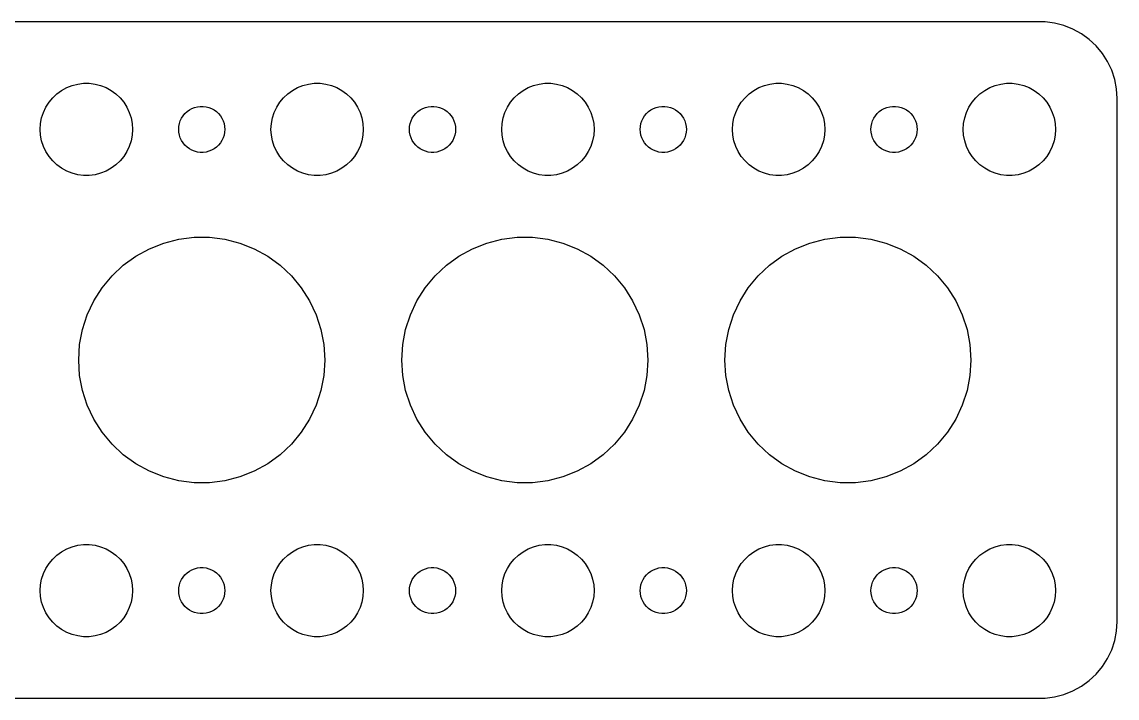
# Model space of a CAD drawing. Header units: metres. Extents: x -60 to 60, y 32 to 76.
# Drawn here: x -11.7 to 59.5, y 32 to 76 of the extents above; entities that cross this region are included whole.
import ezdxf

# ---------------------------------------------------------------- set-up
doc = ezdxf.new("R2010")
doc.units = ezdxf.units.M

msp = doc.modelspace()

# ---------------------------------------------------------------- linework, layer by layer
for p, q in [((54.8139, 75.9901), (-54.8139, 75.9901)), ((55.4369, 75.9114), (54.8139, 75.9901)), ((56.0451, 75.7553), (55.4369, 75.9114)), ((56.6289, 75.5241), (56.0451, 75.7553)), ((57.1791, 75.2216), (56.6289, 75.5241)), ((57.6871, 74.8526), (57.1791, 75.2216)), ((58.1448, 74.4227), (57.6871, 74.8526)), ((58.5451, 73.9389), (58.1448, 74.4227)), ((58.8815, 73.4088), (58.5451, 73.9389)), ((59.1489, 72.8406), (58.8815, 73.4088)), ((59.3429, 72.2434), (59.1489, 72.8406)), ((-8.42705, 71.8532), (-8.06213, 71.9469)), ((-8.06213, 71.9469), (-7.68837, 71.9941)), ((-7.68837, 71.9941), (-7.31161, 71.9941)), ((-7.31161, 71.9941), (-6.93785, 71.9469)), ((-6.93785, 71.9469), (-6.57294, 71.8532)), ((6.57294, 71.8532), (6.93785, 71.9469)), ((6.93785, 71.9469), (7.31161, 71.9941)), ((7.31161, 71.9941), (7.68837, 71.9941)), ((7.68837, 71.9941), (8.06213, 71.9469)), ((8.06213, 71.9469), (8.42705, 71.8532)), ((21.5729, 71.8532), (21.9379, 71.9469)), ((21.9379, 71.9469), (22.3116, 71.9941)), ((22.3116, 71.9941), (22.6884, 71.9941)), ((22.6884, 71.9941), (23.0621, 71.9469)), ((23.0621, 71.9469), (23.427, 71.8532)), ((36.5729, 71.8532), (36.9379, 71.9469)), ((36.9379, 71.9469), (37.3116, 71.9941)), ((37.3116, 71.9941), (37.6884, 71.9941)), ((37.6884, 71.9941), (38.0621, 71.9469)), ((38.0621, 71.9469), (38.427, 71.8532)), ((51.5729, 71.8532), (51.9379, 71.9469)), ((51.9379, 71.9469), (52.3116, 71.9941)), ((52.3116, 71.9941), (52.6884, 71.9941)), ((52.6884, 71.9941), (53.0621, 71.9469)), ((53.0621, 71.9469), (53.427, 71.8532)), ((59.4606, 71.6267), (59.3429, 72.2434)), ((-9.6869, 71.0536), (-9.41226, 71.3115)), ((-9.41226, 71.3115), (-9.10747, 71.533)), ((-9.10747, 71.533), (-8.77733, 71.7145)), ((-8.77733, 71.7145), (-8.42705, 71.8532)), ((-6.57294, 71.8532), (-6.22266, 71.7145)), ((-6.22266, 71.7145), (-5.89252, 71.533)), ((-5.89252, 71.533), (-5.58772, 71.3115)), ((-5.58772, 71.3115), (-5.31308, 71.0536)), ((5.31308, 71.0536), (5.58772, 71.3115)), ((5.58772, 71.3115), (5.89252, 71.533)), ((5.89252, 71.533), (6.22266, 71.7145)), ((6.22266, 71.7145), (6.57294, 71.8532)), ((8.42705, 71.8532), (8.77733, 71.7145)), ((8.77733, 71.7145), (9.10747, 71.533)), ((9.10747, 71.533), (9.41226, 71.3115)), ((9.41226, 71.3115), (9.6869, 71.0536)), ((20.3131, 71.0536), (20.5877, 71.3115)), ((20.5877, 71.3115), (20.8925, 71.533)), ((20.8925, 71.533), (21.2227, 71.7145)), ((21.2227, 71.7145), (21.5729, 71.8532)), ((23.427, 71.8532), (23.7773, 71.7145)), ((23.7773, 71.7145), (24.1075, 71.533)), ((24.1075, 71.533), (24.4123, 71.3115)), ((24.4123, 71.3115), (24.6869, 71.0536)), ((35.3131, 71.0536), (35.5877, 71.3115)), ((35.5877, 71.3115), (35.8925, 71.533)), ((35.8925, 71.533), (36.2227, 71.7145)), ((36.2227, 71.7145), (36.5729, 71.8532)), ((38.427, 71.8532), (38.7773, 71.7145)), ((38.7773, 71.7145), (39.1075, 71.533)), ((39.1075, 71.533), (39.4123, 71.3115)), ((39.4123, 71.3115), (39.6869, 71.0536)), ((50.3131, 71.0536), (50.5877, 71.3115)), ((50.5877, 71.3115), (50.8925, 71.533)), ((50.8925, 71.533), (51.2227, 71.7145)), ((51.2227, 71.7145), (51.5729, 71.8532)), ((53.427, 71.8532), (53.7773, 71.7145)), ((53.7773, 71.7145), (54.1075, 71.533)), ((54.1075, 71.533), (54.4123, 71.3115)), ((54.4123, 71.3115), (54.6869, 71.0536)), ((59.5, 71), (59.4606, 71.6267)), ((-10.1289, 70.4453), (-9.92705, 70.7634)), ((-9.92705, 70.7634), (-9.6869, 71.0536)), ((-5.31308, 71.0536), (-5.07294, 70.7634)), ((-5.07294, 70.7634), (-4.87108, 70.4453)), ((-0.28107, 70.4734), (-0.09418, 70.497)), ((-0.09418, 70.497), (0.09418, 70.497)), ((0.09418, 70.497), (0.28107, 70.4734)), ((4.87108, 70.4453), (5.07294, 70.7634)), ((5.07294, 70.7634), (5.31308, 71.0536)), ((9.6869, 71.0536), (9.92705, 70.7634)), ((9.92705, 70.7634), (10.1289, 70.4453)), ((14.7189, 70.4734), (14.9058, 70.497)), ((14.9058, 70.497), (15.0942, 70.497)), ((15.0942, 70.497), (15.2811, 70.4734)), ((19.8711, 70.4453), (20.0729, 70.7634)), ((20.0729, 70.7634), (20.3131, 71.0536)), ((24.6869, 71.0536), (24.927, 70.7634)), ((24.927, 70.7634), (25.1289, 70.4453)), ((29.7189, 70.4734), (29.9058, 70.497)), ((29.9058, 70.497), (30.0942, 70.497)), ((30.0942, 70.497), (30.2811, 70.4734)), ((34.8711, 70.4453), (35.0729, 70.7634)), ((35.0729, 70.7634), (35.3131, 71.0536)), ((39.6869, 71.0536), (39.927, 70.7634)), ((39.927, 70.7634), (40.1289, 70.4453)), ((44.7189, 70.4734), (44.9058, 70.497)), ((44.9058, 70.497), (45.0942, 70.497)), ((45.0942, 70.497), (45.2811, 70.4734)), ((49.8711, 70.4453), (50.0729, 70.7634)), ((50.0729, 70.7634), (50.3131, 71.0536)), ((54.6869, 71.0536), (54.927, 70.7634)), ((54.927, 70.7634), (55.1289, 70.4453)), ((59.5, 37), (59.5, 71)), ((-10.4057, 69.7461), (-10.2893, 70.1044)), ((-10.2893, 70.1044), (-10.1289, 70.4453)), ((-4.87108, 70.4453), (-4.71066, 70.1044)), ((-4.71066, 70.1044), (-4.59424, 69.7461)), ((-1.31445, 69.7226), (-1.21352, 69.8817)), ((-1.21352, 69.8817), (-1.09344, 70.0268)), ((-1.09344, 70.0268), (-0.95613, 70.1558)), ((-0.95613, 70.1558), (-0.80373, 70.2665)), ((-0.80373, 70.2665), (-0.63866, 70.3572)), ((-0.63866, 70.3572), (-0.46352, 70.4266)), ((-0.46352, 70.4266), (-0.28107, 70.4734)), ((0.28107, 70.4734), (0.46352, 70.4266)), ((0.46352, 70.4266), (0.63866, 70.3572)), ((0.63866, 70.3572), (0.80373, 70.2665)), ((0.80373, 70.2665), (0.95613, 70.1558)), ((0.95613, 70.1558), (1.09344, 70.0268)), ((1.09344, 70.0268), (1.21352, 69.8817)), ((1.21352, 69.8817), (1.31445, 69.7226)), ((4.59424, 69.7461), (4.71066, 70.1044)), ((4.71066, 70.1044), (4.87108, 70.4453)), ((10.1289, 70.4453), (10.2893, 70.1044)), ((10.2893, 70.1044), (10.4057, 69.7461)), ((13.6855, 69.7226), (13.7865, 69.8817)), ((13.7865, 69.8817), (13.9065, 70.0268)), ((13.9065, 70.0268), (14.0439, 70.1558)), ((14.0439, 70.1558), (14.1963, 70.2665)), ((14.1963, 70.2665), (14.3613, 70.3572)), ((14.3613, 70.3572), (14.5365, 70.4266)), ((14.5365, 70.4266), (14.7189, 70.4734)), ((15.2811, 70.4734), (15.4635, 70.4266)), ((15.4635, 70.4266), (15.6387, 70.3572)), ((15.6387, 70.3572), (15.8037, 70.2665)), ((15.8037, 70.2665), (15.9561, 70.1558)), ((15.9561, 70.1558), (16.0934, 70.0268)), ((16.0934, 70.0268), (16.2135, 69.8817)), ((16.2135, 69.8817), (16.3145, 69.7226)), ((19.5942, 69.7461), (19.7107, 70.1044)), ((19.7107, 70.1044), (19.8711, 70.4453)), ((25.1289, 70.4453), (25.2893, 70.1044)), ((25.2893, 70.1044), (25.4057, 69.7461)), ((28.6855, 69.7226), (28.7865, 69.8817)), ((28.7865, 69.8817), (28.9065, 70.0268)), ((28.9065, 70.0268), (29.0439, 70.1558)), ((29.0439, 70.1558), (29.1963, 70.2665)), ((29.1963, 70.2665), (29.3613, 70.3572)), ((29.3613, 70.3572), (29.5365, 70.4266)), ((29.5365, 70.4266), (29.7189, 70.4734)), ((30.2811, 70.4734), (30.4635, 70.4266)), ((30.4635, 70.4266), (30.6387, 70.3572)), ((30.6387, 70.3572), (30.8037, 70.2665)), ((30.8037, 70.2665), (30.9561, 70.1558)), ((30.9561, 70.1558), (31.0934, 70.0268)), ((31.0934, 70.0268), (31.2135, 69.8817)), ((31.2135, 69.8817), (31.3145, 69.7226)), ((34.5942, 69.7461), (34.7107, 70.1044)), ((34.7107, 70.1044), (34.8711, 70.4453)), ((40.1289, 70.4453), (40.2893, 70.1044)), ((40.2893, 70.1044), (40.4057, 69.7461)), ((43.6855, 69.7226), (43.7865, 69.8817)), ((43.7865, 69.8817), (43.9065, 70.0268)), ((43.9065, 70.0268), (44.0439, 70.1558)), ((44.0439, 70.1558), (44.1963, 70.2665)), ((44.1963, 70.2665), (44.3613, 70.3572)), ((44.3613, 70.3572), (44.5365, 70.4266)), ((44.5365, 70.4266), (44.7189, 70.4734)), ((45.2811, 70.4734), (45.4635, 70.4266)), ((45.4635, 70.4266), (45.6387, 70.3572)), ((45.6387, 70.3572), (45.8037, 70.2665)), ((45.8037, 70.2665), (45.9561, 70.1558)), ((45.9561, 70.1558), (46.0934, 70.0268)), ((46.0934, 70.0268), (46.2135, 69.8817)), ((46.2135, 69.8817), (46.3145, 69.7226)), ((49.5942, 69.7461), (49.7107, 70.1044)), ((49.7107, 70.1044), (49.8711, 70.4453)), ((55.1289, 70.4453), (55.2893, 70.1044)), ((55.2893, 70.1044), (55.4057, 69.7461)), ((-10.5, 69), (-10.4763, 69.376)), ((-10.4763, 69.376), (-10.4057, 69.7461)), ((-4.59424, 69.7461), (-4.52365, 69.376)), ((-4.52365, 69.376), (-4.5, 69)), ((-1.5, 69), (-1.48816, 69.188)), ((-1.48816, 69.188), (-1.45287, 69.373)), ((-1.45287, 69.373), (-1.39465, 69.5522)), ((-1.39465, 69.5522), (-1.31445, 69.7226)), ((1.31445, 69.7226), (1.39465, 69.5522)), ((1.39465, 69.5522), (1.45287, 69.373)), ((1.45287, 69.373), (1.48816, 69.188)), ((1.48816, 69.188), (1.5, 69)), ((4.5, 69), (4.52365, 69.376)), ((4.52365, 69.376), (4.59424, 69.7461)), ((10.4057, 69.7461), (10.4763, 69.376)), ((10.4763, 69.376), (10.5, 69)), ((13.5, 69), (13.5118, 69.188)), ((13.5118, 69.188), (13.5471, 69.373)), ((13.5471, 69.373), (13.6053, 69.5522)), ((13.6053, 69.5522), (13.6855, 69.7226)), ((16.3145, 69.7226), (16.3947, 69.5522)), ((16.3947, 69.5522), (16.4529, 69.373)), ((16.4529, 69.373), (16.4882, 69.188)), ((16.4882, 69.188), (16.5, 69)), ((19.5, 69), (19.5237, 69.376)), ((19.5237, 69.376), (19.5942, 69.7461)), ((25.4057, 69.7461), (25.4763, 69.376)), ((25.4763, 69.376), (25.5, 69)), ((28.5, 69), (28.5118, 69.188)), ((28.5118, 69.188), (28.5471, 69.373)), ((28.5471, 69.373), (28.6053, 69.5522)), ((28.6053, 69.5522), (28.6855, 69.7226)), ((31.3145, 69.7226), (31.3947, 69.5522)), ((31.3947, 69.5522), (31.4529, 69.373)), ((31.4529, 69.373), (31.4882, 69.188)), ((31.4882, 69.188), (31.5, 69)), ((34.5, 69), (34.5237, 69.376)), ((34.5237, 69.376), (34.5942, 69.7461)), ((40.4057, 69.7461), (40.4763, 69.376)), ((40.4763, 69.376), (40.5, 69)), ((43.5, 69), (43.5118, 69.188)), ((43.5118, 69.188), (43.5471, 69.373)), ((43.5471, 69.373), (43.6053, 69.5522)), ((43.6053, 69.5522), (43.6855, 69.7226)), ((46.3145, 69.7226), (46.3947, 69.5522)), ((46.3947, 69.5522), (46.4529, 69.373)), ((46.4529, 69.373), (46.4882, 69.188)), ((46.4882, 69.188), (46.5, 69)), ((49.5, 69), (49.5237, 69.376)), ((49.5237, 69.376), (49.5942, 69.7461)), ((55.4057, 69.7461), (55.4763, 69.376)), ((55.4763, 69.376), (55.5, 69)), ((-10.4763, 68.624), (-10.5, 69)), ((-10.4057, 68.2539), (-10.4763, 68.624)), ((-4.52365, 68.624), (-4.59424, 68.2539)), ((-4.5, 69), (-4.52365, 68.624)), ((-1.48816, 68.812), (-1.5, 69)), ((-1.45287, 68.627), (-1.48816, 68.812)), ((-1.39465, 68.4478), (-1.45287, 68.627)), ((-1.31445, 68.2774), (-1.39465, 68.4478)), ((1.39465, 68.4478), (1.31445, 68.2774)), ((1.45287, 68.627), (1.39465, 68.4478)), ((1.48816, 68.812), (1.45287, 68.627)), ((1.5, 69), (1.48816, 68.812)), ((4.52365, 68.624), (4.5, 69)), ((4.59424, 68.2539), (4.52365, 68.624)), ((10.4763, 68.624), (10.4057, 68.2539)), ((10.5, 69), (10.4763, 68.624)), ((13.5118, 68.812), (13.5, 69)), ((13.5471, 68.627), (13.5118, 68.812)), ((13.6053, 68.4478), (13.5471, 68.627)), ((13.6855, 68.2774), (13.6053, 68.4478)), ((16.3947, 68.4478), (16.3145, 68.2774)), ((16.4529, 68.627), (16.3947, 68.4478)), ((16.4882, 68.812), (16.4529, 68.627)), ((16.5, 69), (16.4882, 68.812)), ((19.5237, 68.624), (19.5, 69)), ((19.5942, 68.2539), (19.5237, 68.624)), ((25.4763, 68.624), (25.4057, 68.2539)), ((25.5, 69), (25.4763, 68.624)), ((28.5118, 68.812), (28.5, 69)), ((28.5471, 68.627), (28.5118, 68.812)), ((28.6053, 68.4478), (28.5471, 68.627)), ((28.6855, 68.2774), (28.6053, 68.4478)), ((31.3947, 68.4478), (31.3145, 68.2774)), ((31.4529, 68.627), (31.3947, 68.4478)), ((31.4882, 68.812), (31.4529, 68.627)), ((31.5, 69), (31.4882, 68.812)), ((34.5237, 68.624), (34.5, 69)), ((34.5942, 68.2539), (34.5237, 68.624)), ((40.4763, 68.624), (40.4057, 68.2539)), ((40.5, 69), (40.4763, 68.624)), ((43.5118, 68.812), (43.5, 69)), ((43.5471, 68.627), (43.5118, 68.812)), ((43.6053, 68.4478), (43.5471, 68.627)), ((43.6855, 68.2774), (43.6053, 68.4478)), ((46.3947, 68.4478), (46.3145, 68.2774)), ((46.4529, 68.627), (46.3947, 68.4478)), ((46.4882, 68.812), (46.4529, 68.627)), ((46.5, 69), (46.4882, 68.812)), ((49.5237, 68.624), (49.5, 69)), ((49.5942, 68.2539), (49.5237, 68.624)), ((55.4763, 68.624), (55.4057, 68.2539)), ((55.5, 69), (55.4763, 68.624)), ((-10.2893, 67.8956), (-10.4057, 68.2539)), ((-10.1289, 67.5547), (-10.2893, 67.8956)), ((-4.71066, 67.8956), (-4.87108, 67.5547)), ((-4.59424, 68.2539), (-4.71066, 67.8956)), ((-1.21352, 68.1183), (-1.31445, 68.2774)), ((-1.09344, 67.9732), (-1.21352, 68.1183)), ((-0.95613, 67.8442), (-1.09344, 67.9732)), ((-0.80373, 67.7335), (-0.95613, 67.8442)), ((-0.63866, 67.6427), (-0.80373, 67.7335)), ((-0.46352, 67.5734), (-0.63866, 67.6427)), ((0.63866, 67.6427), (0.46352, 67.5734)), ((0.80373, 67.7335), (0.63866, 67.6427)), ((0.95613, 67.8442), (0.80373, 67.7335)), ((1.09344, 67.9732), (0.95613, 67.8442)), ((1.21352, 68.1183), (1.09344, 67.9732)), ((1.31445, 68.2774), (1.21352, 68.1183)), ((4.71066, 67.8956), (4.59424, 68.2539)), ((4.87108, 67.5547), (4.71066, 67.8956)), ((10.2893, 67.8956), (10.1289, 67.5547)), ((10.4057, 68.2539), (10.2893, 67.8956)), ((13.7865, 68.1183), (13.6855, 68.2774)), ((13.9065, 67.9732), (13.7865, 68.1183)), ((14.0439, 67.8442), (13.9065, 67.9732)), ((14.1963, 67.7335), (14.0439, 67.8442)), ((14.3613, 67.6427), (14.1963, 67.7335)), ((14.5365, 67.5734), (14.3613, 67.6427)), ((15.6387, 67.6427), (15.4635, 67.5734)), ((15.8037, 67.7335), (15.6387, 67.6427)), ((15.9561, 67.8442), (15.8037, 67.7335)), ((16.0934, 67.9732), (15.9561, 67.8442)), ((16.2135, 68.1183), (16.0934, 67.9732)), ((16.3145, 68.2774), (16.2135, 68.1183)), ((19.7107, 67.8956), (19.5942, 68.2539)), ((19.8711, 67.5547), (19.7107, 67.8956)), ((25.2893, 67.8956), (25.1289, 67.5547)), ((25.4057, 68.2539), (25.2893, 67.8956)), ((28.7865, 68.1183), (28.6855, 68.2774)), ((28.9065, 67.9732), (28.7865, 68.1183)), ((29.0439, 67.8442), (28.9065, 67.9732)), ((29.1963, 67.7335), (29.0439, 67.8442)), ((29.3613, 67.6427), (29.1963, 67.7335)), ((29.5365, 67.5734), (29.3613, 67.6427)), ((30.6387, 67.6427), (30.4635, 67.5734)), ((30.8037, 67.7335), (30.6387, 67.6427)), ((30.9561, 67.8442), (30.8037, 67.7335)), ((31.0934, 67.9732), (30.9561, 67.8442)), ((31.2135, 68.1183), (31.0934, 67.9732)), ((31.3145, 68.2774), (31.2135, 68.1183)), ((34.7107, 67.8956), (34.5942, 68.2539)), ((34.8711, 67.5547), (34.7107, 67.8956)), ((40.2893, 67.8956), (40.1289, 67.5547)), ((40.4057, 68.2539), (40.2893, 67.8956)), ((43.7865, 68.1183), (43.6855, 68.2774)), ((43.9065, 67.9732), (43.7865, 68.1183)), ((44.0439, 67.8442), (43.9065, 67.9732)), ((44.1963, 67.7335), (44.0439, 67.8442)), ((44.3613, 67.6427), (44.1963, 67.7335)), ((44.5365, 67.5734), (44.3613, 67.6427)), ((45.6387, 67.6427), (45.4635, 67.5734)), ((45.8037, 67.7335), (45.6387, 67.6427)), ((45.9561, 67.8442), (45.8037, 67.7335)), ((46.0934, 67.9732), (45.9561, 67.8442)), ((46.2135, 68.1183), (46.0934, 67.9732)), ((46.3145, 68.2774), (46.2135, 68.1183)), ((49.7107, 67.8956), (49.5942, 68.2539)), ((49.8711, 67.5547), (49.7107, 67.8956)), ((55.2893, 67.8956), (55.1289, 67.5547)), ((55.4057, 68.2539), (55.2893, 67.8956)), ((-9.92705, 67.2366), (-10.1289, 67.5547)), ((-9.6869, 66.9464), (-9.92705, 67.2366)), ((-9.41226, 66.6884), (-9.6869, 66.9464)), ((-5.31308, 66.9464), (-5.58772, 66.6884)), ((-5.07294, 67.2366), (-5.31308, 66.9464)), ((-4.87108, 67.5547), (-5.07294, 67.2366)), ((-0.28107, 67.5266), (-0.46352, 67.5734)), ((-0.09418, 67.5029), (-0.28107, 67.5266)), ((0.09418, 67.5029), (-0.09418, 67.5029)), ((0.28107, 67.5266), (0.09418, 67.5029)), ((0.46352, 67.5734), (0.28107, 67.5266)), ((5.07294, 67.2366), (4.87108, 67.5547)), ((5.31308, 66.9464), (5.07294, 67.2366)), ((5.58772, 66.6884), (5.31308, 66.9464)), ((9.6869, 66.9464), (9.41226, 66.6884)), ((9.92705, 67.2366), (9.6869, 66.9464)), ((10.1289, 67.5547), (9.92705, 67.2366)), ((14.7189, 67.5266), (14.5365, 67.5734)), ((14.9058, 67.5029), (14.7189, 67.5266)), ((15.0942, 67.5029), (14.9058, 67.5029)), ((15.2811, 67.5266), (15.0942, 67.5029)), ((15.4635, 67.5734), (15.2811, 67.5266)), ((20.0729, 67.2366), (19.8711, 67.5547)), ((20.3131, 66.9464), (20.0729, 67.2366)), ((20.5877, 66.6884), (20.3131, 66.9464)), ((24.6869, 66.9464), (24.4123, 66.6884)), ((24.927, 67.2366), (24.6869, 66.9464)), ((25.1289, 67.5547), (24.927, 67.2366)), ((29.7189, 67.5266), (29.5365, 67.5734)), ((29.9058, 67.5029), (29.7189, 67.5266)), ((30.0942, 67.5029), (29.9058, 67.5029)), ((30.2811, 67.5266), (30.0942, 67.5029)), ((30.4635, 67.5734), (30.2811, 67.5266)), ((35.0729, 67.2366), (34.8711, 67.5547)), ((35.3131, 66.9464), (35.0729, 67.2366)), ((35.5877, 66.6884), (35.3131, 66.9464)), ((39.6869, 66.9464), (39.4123, 66.6884)), ((39.927, 67.2366), (39.6869, 66.9464)), ((40.1289, 67.5547), (39.927, 67.2366)), ((44.7189, 67.5266), (44.5365, 67.5734)), ((44.9058, 67.5029), (44.7189, 67.5266)), ((45.0942, 67.5029), (44.9058, 67.5029)), ((45.2811, 67.5266), (45.0942, 67.5029)), ((45.4635, 67.5734), (45.2811, 67.5266)), ((50.0729, 67.2366), (49.8711, 67.5547)), ((50.3131, 66.9464), (50.0729, 67.2366)), ((50.5877, 66.6884), (50.3131, 66.9464)), ((54.6869, 66.9464), (54.4123, 66.6884)), ((54.927, 67.2366), (54.6869, 66.9464)), ((55.1289, 67.5547), (54.927, 67.2366)), ((-9.10747, 66.467), (-9.41226, 66.6884)), ((-8.77733, 66.2855), (-9.10747, 66.467)), ((-8.42705, 66.1468), (-8.77733, 66.2855)), ((-6.22266, 66.2855), (-6.57294, 66.1468)), ((-5.89252, 66.467), (-6.22266, 66.2855)), ((-5.58772, 66.6884), (-5.89252, 66.467)), ((5.89252, 66.467), (5.58772, 66.6884)), ((6.22266, 66.2855), (5.89252, 66.467)), ((6.57294, 66.1468), (6.22266, 66.2855)), ((8.77733, 66.2855), (8.42705, 66.1468)), ((9.10747, 66.467), (8.77733, 66.2855)), ((9.41226, 66.6884), (9.10747, 66.467)), ((20.8925, 66.467), (20.5877, 66.6884)), ((21.2227, 66.2855), (20.8925, 66.467)), ((21.5729, 66.1468), (21.2227, 66.2855)), ((23.7773, 66.2855), (23.427, 66.1468)), ((24.1075, 66.467), (23.7773, 66.2855)), ((24.4123, 66.6884), (24.1075, 66.467)), ((35.8925, 66.467), (35.5877, 66.6884)), ((36.2227, 66.2855), (35.8925, 66.467)), ((36.5729, 66.1468), (36.2227, 66.2855)), ((38.7773, 66.2855), (38.427, 66.1468)), ((39.1075, 66.467), (38.7773, 66.2855)), ((39.4123, 66.6884), (39.1075, 66.467)), ((50.8925, 66.467), (50.5877, 66.6884)), ((51.2227, 66.2855), (50.8925, 66.467)), ((51.5729, 66.1468), (51.2227, 66.2855)), ((53.7773, 66.2855), (53.427, 66.1468)), ((54.1075, 66.467), (53.7773, 66.2855)), ((54.4123, 66.6884), (54.1075, 66.467)), ((-8.06213, 66.0531), (-8.42705, 66.1468)), ((-7.68837, 66.0059), (-8.06213, 66.0531)), ((-7.31161, 66.0059), (-7.68837, 66.0059)), ((-6.93785, 66.0531), (-7.31161, 66.0059)), ((-6.57294, 66.1468), (-6.93785, 66.0531)), ((6.93785, 66.0531), (6.57294, 66.1468)), ((7.31161, 66.0059), (6.93785, 66.0531)), ((7.68837, 66.0059), (7.31161, 66.0059)), ((8.06213, 66.0531), (7.68837, 66.0059)), ((8.42705, 66.1468), (8.06213, 66.0531)), ((21.9379, 66.0531), (21.5729, 66.1468)), ((22.3116, 66.0059), (21.9379, 66.0531)), ((22.6884, 66.0059), (22.3116, 66.0059)), ((23.0621, 66.0531), (22.6884, 66.0059)), ((23.427, 66.1468), (23.0621, 66.0531)), ((36.9379, 66.0531), (36.5729, 66.1468)), ((37.3116, 66.0059), (36.9379, 66.0531)), ((37.6884, 66.0059), (37.3116, 66.0059)), ((38.0621, 66.0531), (37.6884, 66.0059)), ((38.427, 66.1468), (38.0621, 66.0531)), ((51.9379, 66.0531), (51.5729, 66.1468)), ((52.3116, 66.0059), (51.9379, 66.0531)), ((52.6884, 66.0059), (52.3116, 66.0059)), ((53.0621, 66.0531), (52.6884, 66.0059)), ((53.427, 66.1468), (53.0621, 66.0531)), ((-1.49904, 61.8583), (-0.50232, 61.9842)), ((-0.50232, 61.9842), (0.50232, 61.9842)), ((0.50232, 61.9842), (1.49904, 61.8583)), ((19.5009, 61.8583), (20.4977, 61.9842)), ((20.4977, 61.9842), (21.5023, 61.9842)), ((21.5023, 61.9842), (22.499, 61.8583)), ((40.5009, 61.8583), (41.4977, 61.9842)), ((41.4977, 61.9842), (42.5023, 61.9842)), ((42.5023, 61.9842), (43.499, 61.8583)), ((-4.28661, 60.7546), (-3.40622, 61.2386)), ((-3.40622, 61.2386), (-2.47212, 61.6084)), ((-2.47212, 61.6084), (-1.49904, 61.8583)), ((1.49904, 61.8583), (2.47212, 61.6084)), ((2.47212, 61.6084), (3.40622, 61.2386)), ((3.40622, 61.2386), (4.28661, 60.7546)), ((16.7134, 60.7546), (17.5938, 61.2386)), ((17.5938, 61.2386), (18.5279, 61.6084)), ((18.5279, 61.6084), (19.5009, 61.8583)), ((22.499, 61.8583), (23.4721, 61.6084)), ((23.4721, 61.6084), (24.4062, 61.2386)), ((24.4062, 61.2386), (25.2866, 60.7546)), ((37.7134, 60.7546), (38.5938, 61.2386)), ((38.5938, 61.2386), (39.5279, 61.6084)), ((39.5279, 61.6084), (40.5009, 61.8583)), ((43.499, 61.8583), (44.4721, 61.6084)), ((44.4721, 61.6084), (45.4062, 61.2386)), ((45.4062, 61.2386), (46.2866, 60.7546)), ((-5.09938, 60.1641), (-4.28661, 60.7546)), ((4.28661, 60.7546), (5.09938, 60.1641)), ((15.9006, 60.1641), (16.7134, 60.7546)), ((25.2866, 60.7546), (26.0994, 60.1641)), ((36.9006, 60.1641), (37.7134, 60.7546)), ((46.2866, 60.7546), (47.0994, 60.1641)), ((-5.83174, 59.4764), (-5.09938, 60.1641)), ((5.09938, 60.1641), (5.83174, 59.4764)), ((15.1682, 59.4764), (15.9006, 60.1641)), ((26.0994, 60.1641), (26.8317, 59.4764)), ((36.1682, 59.4764), (36.9006, 60.1641)), ((47.0994, 60.1641), (47.8317, 59.4764)), ((-6.47212, 58.7023), (-5.83174, 59.4764)), ((5.83174, 59.4764), (6.47212, 58.7023)), ((14.5279, 58.7023), (15.1682, 59.4764)), ((26.8317, 59.4764), (27.4721, 58.7023)), ((35.5279, 58.7023), (36.1682, 59.4764)), ((47.8317, 59.4764), (48.4721, 58.7023)), ((-7.01045, 57.854), (-6.47212, 58.7023)), ((6.47212, 58.7023), (7.01045, 57.854)), ((13.9895, 57.854), (14.5279, 58.7023)), ((27.4721, 58.7023), (28.0105, 57.854)), ((34.9895, 57.854), (35.5279, 58.7023)), ((48.4721, 58.7023), (49.0105, 57.854)), ((-7.4382, 56.945), (-7.01045, 57.854)), ((7.01045, 57.854), (7.4382, 56.945)), ((13.5618, 56.945), (13.9895, 57.854)), ((28.0105, 57.854), (28.4382, 56.945)), ((34.5618, 56.945), (34.9895, 57.854)), ((49.0105, 57.854), (49.4382, 56.945)), ((-7.74866, 55.9895), (-7.4382, 56.945)), ((7.4382, 56.945), (7.74866, 55.9895)), ((13.2513, 55.9895), (13.5618, 56.945)), ((28.4382, 56.945), (28.7487, 55.9895)), ((34.2513, 55.9895), (34.5618, 56.945)), ((49.4382, 56.945), (49.7487, 55.9895)), ((-7.9369, 55.0027), (-7.74866, 55.9895)), ((7.74866, 55.9895), (7.9369, 55.0027)), ((13.0631, 55.0027), (13.2513, 55.9895)), ((28.7487, 55.9895), (28.9369, 55.0027)), ((34.0631, 55.0027), (34.2513, 55.9895)), ((49.7487, 55.9895), (49.9369, 55.0027)), ((-8, 54), (-7.9369, 55.0027)), ((7.9369, 55.0027), (8, 54)), ((13, 54), (13.0631, 55.0027)), ((28.9369, 55.0027), (29, 54)), ((34, 54), (34.0631, 55.0027)), ((49.9369, 55.0027), (50, 54)), ((-7.9369, 52.9973), (-8, 54)), ((8, 54), (7.9369, 52.9973)), ((13.0631, 52.9973), (13, 54)), ((29, 54), (28.9369, 52.9973)), ((34.0631, 52.9973), (34, 54)), ((50, 54), (49.9369, 52.9973)), ((-7.74866, 52.0105), (-7.9369, 52.9973)), ((7.9369, 52.9973), (7.74866, 52.0105)), ((13.2513, 52.0105), (13.0631, 52.9973)), ((28.9369, 52.9973), (28.7487, 52.0105)), ((34.2513, 52.0105), (34.0631, 52.9973)), ((49.9369, 52.9973), (49.7487, 52.0105)), ((-7.4382, 51.055), (-7.74866, 52.0105)), ((7.74866, 52.0105), (7.4382, 51.055)), ((13.5618, 51.055), (13.2513, 52.0105)), ((28.7487, 52.0105), (28.4382, 51.055)), ((34.5618, 51.055), (34.2513, 52.0105)), ((49.7487, 52.0105), (49.4382, 51.055)), ((-7.01045, 50.146), (-7.4382, 51.055)), ((7.4382, 51.055), (7.01045, 50.146)), ((13.9895, 50.146), (13.5618, 51.055)), ((28.4382, 51.055), (28.0105, 50.146)), ((34.9895, 50.146), (34.5618, 51.055)), ((49.4382, 51.055), (49.0105, 50.146)), ((-6.47212, 49.2977), (-7.01045, 50.146)), ((7.01045, 50.146), (6.47212, 49.2977)), ((14.5279, 49.2977), (13.9895, 50.146)), ((28.0105, 50.146), (27.4721, 49.2977)), ((35.5279, 49.2977), (34.9895, 50.146)), ((49.0105, 50.146), (48.4721, 49.2977)), ((-5.83174, 48.5236), (-6.47212, 49.2977)), ((6.47212, 49.2977), (5.83174, 48.5236)), ((15.1682, 48.5236), (14.5279, 49.2977)), ((27.4721, 49.2977), (26.8317, 48.5236)), ((36.1682, 48.5236), (35.5279, 49.2977)), ((48.4721, 49.2977), (47.8317, 48.5236)), ((-5.09938, 47.8359), (-5.83174, 48.5236)), ((5.83174, 48.5236), (5.09938, 47.8359)), ((15.9006, 47.8359), (15.1682, 48.5236)), ((26.8317, 48.5236), (26.0994, 47.8359)), ((36.9006, 47.8359), (36.1682, 48.5236)), ((47.8317, 48.5236), (47.0994, 47.8359)), ((-4.28661, 47.2454), (-5.09938, 47.8359)), ((5.09938, 47.8359), (4.28661, 47.2454)), ((16.7134, 47.2454), (15.9006, 47.8359)), ((26.0994, 47.8359), (25.2866, 47.2454)), ((37.7134, 47.2454), (36.9006, 47.8359)), ((47.0994, 47.8359), (46.2866, 47.2454)), ((-3.40622, 46.7614), (-4.28661, 47.2454)), ((4.28661, 47.2454), (3.40622, 46.7614)), ((17.5938, 46.7614), (16.7134, 47.2454)), ((25.2866, 47.2454), (24.4062, 46.7614)), ((38.5938, 46.7614), (37.7134, 47.2454)), ((46.2866, 47.2454), (45.4062, 46.7614)), ((-2.47212, 46.3916), (-3.40622, 46.7614)), ((-1.49904, 46.1417), (-2.47212, 46.3916)), ((2.47212, 46.3916), (1.49904, 46.1417)), ((3.40622, 46.7614), (2.47212, 46.3916)), ((18.5279, 46.3916), (17.5938, 46.7614)), ((19.5009, 46.1417), (18.5279, 46.3916)), ((23.4721, 46.3916), (22.499, 46.1417)), ((24.4062, 46.7614), (23.4721, 46.3916)), ((39.5279, 46.3916), (38.5938, 46.7614)), ((40.5009, 46.1417), (39.5279, 46.3916)), ((44.4721, 46.3916), (43.499, 46.1417)), ((45.4062, 46.7614), (44.4721, 46.3916)), ((-0.50232, 46.0158), (-1.49904, 46.1417)), ((0.50232, 46.0158), (-0.50232, 46.0158)), ((1.49904, 46.1417), (0.50232, 46.0158)), ((20.4977, 46.0158), (19.5009, 46.1417)), ((21.5023, 46.0158), (20.4977, 46.0158)), ((22.499, 46.1417), (21.5023, 46.0158)), ((41.4977, 46.0158), (40.5009, 46.1417)), ((42.5023, 46.0158), (41.4977, 46.0158)), ((43.499, 46.1417), (42.5023, 46.0158)), ((-9.6869, 41.0536), (-9.41226, 41.3116)), ((-9.41226, 41.3116), (-9.10747, 41.533)), ((-9.10747, 41.533), (-8.77733, 41.7145)), ((-8.77733, 41.7145), (-8.42705, 41.8532)), ((-8.42705, 41.8532), (-8.06213, 41.9469)), ((-8.06213, 41.9469), (-7.68837, 41.9941)), ((-7.68837, 41.9941), (-7.31161, 41.9941)), ((-7.31161, 41.9941), (-6.93785, 41.9469)), ((-6.93785, 41.9469), (-6.57294, 41.8532)), ((-6.57294, 41.8532), (-6.22266, 41.7145)), ((-6.22266, 41.7145), (-5.89252, 41.533)), ((-5.89252, 41.533), (-5.58772, 41.3116)), ((-5.58772, 41.3116), (-5.31308, 41.0536)), ((5.31308, 41.0536), (5.58772, 41.3116)), ((5.58772, 41.3116), (5.89252, 41.533)), ((5.89252, 41.533), (6.22266, 41.7145)), ((6.22266, 41.7145), (6.57294, 41.8532)), ((6.57294, 41.8532), (6.93785, 41.9469)), ((6.93785, 41.9469), (7.31161, 41.9941)), ((7.31161, 41.9941), (7.68837, 41.9941)), ((7.68837, 41.9941), (8.06213, 41.9469)), ((8.06213, 41.9469), (8.42705, 41.8532)), ((8.42705, 41.8532), (8.77733, 41.7145)), ((8.77733, 41.7145), (9.10747, 41.533)), ((9.10747, 41.533), (9.41226, 41.3116)), ((9.41226, 41.3116), (9.6869, 41.0536)), ((20.3131, 41.0536), (20.5877, 41.3116)), ((20.5877, 41.3116), (20.8925, 41.533)), ((20.8925, 41.533), (21.2227, 41.7145)), ((21.2227, 41.7145), (21.5729, 41.8532)), ((21.5729, 41.8532), (21.9379, 41.9469)), ((21.9379, 41.9469), (22.3116, 41.9941)), ((22.3116, 41.9941), (22.6884, 41.9941)), ((22.6884, 41.9941), (23.0621, 41.9469)), ((23.0621, 41.9469), (23.427, 41.8532)), ((23.427, 41.8532), (23.7773, 41.7145)), ((23.7773, 41.7145), (24.1075, 41.533)), ((24.1075, 41.533), (24.4123, 41.3116)), ((24.4123, 41.3116), (24.6869, 41.0536)), ((35.3131, 41.0536), (35.5877, 41.3116)), ((35.5877, 41.3116), (35.8925, 41.533)), ((35.8925, 41.533), (36.2227, 41.7145)), ((36.2227, 41.7145), (36.5729, 41.8532)), ((36.5729, 41.8532), (36.9379, 41.9469)), ((36.9379, 41.9469), (37.3116, 41.9941)), ((37.3116, 41.9941), (37.6884, 41.9941)), ((37.6884, 41.9941), (38.0621, 41.9469)), ((38.0621, 41.9469), (38.427, 41.8532)), ((38.427, 41.8532), (38.7773, 41.7145)), ((38.7773, 41.7145), (39.1075, 41.533)), ((39.1075, 41.533), (39.4123, 41.3116)), ((39.4123, 41.3116), (39.6869, 41.0536)), ((50.3131, 41.0536), (50.5877, 41.3116)), ((50.5877, 41.3116), (50.8925, 41.533)), ((50.8925, 41.533), (51.2227, 41.7145)), ((51.2227, 41.7145), (51.5729, 41.8532)), ((51.5729, 41.8532), (51.9379, 41.9469)), ((51.9379, 41.9469), (52.3116, 41.9941)), ((52.3116, 41.9941), (52.6884, 41.9941)), ((52.6884, 41.9941), (53.0621, 41.9469)), ((53.0621, 41.9469), (53.427, 41.8532)), ((53.427, 41.8532), (53.7773, 41.7145)), ((53.7773, 41.7145), (54.1075, 41.533)), ((54.1075, 41.533), (54.4123, 41.3116)), ((54.4123, 41.3116), (54.6869, 41.0536)), ((-10.1289, 40.4453), (-9.92705, 40.7634)), ((-9.92705, 40.7634), (-9.6869, 41.0536)), ((-5.31308, 41.0536), (-5.07294, 40.7634)), ((-5.07294, 40.7634), (-4.87108, 40.4453)), ((4.87108, 40.4453), (5.07294, 40.7634)), ((5.07294, 40.7634), (5.31308, 41.0536)), ((9.6869, 41.0536), (9.92705, 40.7634)), ((9.92705, 40.7634), (10.1289, 40.4453)), ((19.8711, 40.4453), (20.0729, 40.7634)), ((20.0729, 40.7634), (20.3131, 41.0536)), ((24.6869, 41.0536), (24.927, 40.7634)), ((24.927, 40.7634), (25.1289, 40.4453)), ((34.8711, 40.4453), (35.0729, 40.7634)), ((35.0729, 40.7634), (35.3131, 41.0536)), ((39.6869, 41.0536), (39.927, 40.7634)), ((39.927, 40.7634), (40.1289, 40.4453)), ((49.8711, 40.4453), (50.0729, 40.7634)), ((50.0729, 40.7634), (50.3131, 41.0536)), ((54.6869, 41.0536), (54.927, 40.7634)), ((54.927, 40.7634), (55.1289, 40.4453)), ((-10.4057, 39.7461), (-10.2893, 40.1044)), ((-10.2893, 40.1044), (-10.1289, 40.4453)), ((-4.87108, 40.4453), (-4.71066, 40.1044)), ((-4.71066, 40.1044), (-4.59424, 39.7461)), ((-1.31445, 39.7226), (-1.21352, 39.8817)), ((-1.21352, 39.8817), (-1.09344, 40.0268)), ((-1.09344, 40.0268), (-0.95613, 40.1558)), ((-0.95613, 40.1558), (-0.80373, 40.2665)), ((-0.80373, 40.2665), (-0.63866, 40.3573)), ((-0.63866, 40.3573), (-0.46352, 40.4266)), ((-0.46352, 40.4266), (-0.28107, 40.4734)), ((-0.28107, 40.4734), (-0.09418, 40.4971)), ((-0.09418, 40.4971), (0.09418, 40.4971)), ((0.09418, 40.4971), (0.28107, 40.4734)), ((0.28107, 40.4734), (0.46352, 40.4266)), ((0.46352, 40.4266), (0.63866, 40.3573)), ((0.63866, 40.3573), (0.80373, 40.2665)), ((0.80373, 40.2665), (0.95613, 40.1558)), ((0.95613, 40.1558), (1.09344, 40.0268)), ((1.09344, 40.0268), (1.21352, 39.8817)), ((1.21352, 39.8817), (1.31445, 39.7226)), ((4.59424, 39.7461), (4.71066, 40.1044)), ((4.71066, 40.1044), (4.87108, 40.4453)), ((10.1289, 40.4453), (10.2893, 40.1044)), ((10.2893, 40.1044), (10.4057, 39.7461)), ((13.6855, 39.7226), (13.7865, 39.8817)), ((13.7865, 39.8817), (13.9065, 40.0268)), ((13.9065, 40.0268), (14.0439, 40.1558)), ((14.0439, 40.1558), (14.1963, 40.2665)), ((14.1963, 40.2665), (14.3613, 40.3573)), ((14.3613, 40.3573), (14.5365, 40.4266)), ((14.5365, 40.4266), (14.7189, 40.4734)), ((14.7189, 40.4734), (14.9058, 40.4971)), ((14.9058, 40.4971), (15.0942, 40.4971)), ((15.0942, 40.4971), (15.2811, 40.4734)), ((15.2811, 40.4734), (15.4635, 40.4266)), ((15.4635, 40.4266), (15.6387, 40.3573)), ((15.6387, 40.3573), (15.8037, 40.2665)), ((15.8037, 40.2665), (15.9561, 40.1558)), ((15.9561, 40.1558), (16.0934, 40.0268)), ((16.0934, 40.0268), (16.2135, 39.8817)), ((16.2135, 39.8817), (16.3145, 39.7226)), ((19.5942, 39.7461), (19.7107, 40.1044)), ((19.7107, 40.1044), (19.8711, 40.4453)), ((25.1289, 40.4453), (25.2893, 40.1044)), ((25.2893, 40.1044), (25.4057, 39.7461)), ((28.6855, 39.7226), (28.7865, 39.8817)), ((28.7865, 39.8817), (28.9065, 40.0268)), ((28.9065, 40.0268), (29.0439, 40.1558)), ((29.0439, 40.1558), (29.1963, 40.2665)), ((29.1963, 40.2665), (29.3613, 40.3573)), ((29.3613, 40.3573), (29.5365, 40.4266)), ((29.5365, 40.4266), (29.7189, 40.4734)), ((29.7189, 40.4734), (29.9058, 40.4971)), ((29.9058, 40.4971), (30.0942, 40.4971)), ((30.0942, 40.4971), (30.2811, 40.4734)), ((30.2811, 40.4734), (30.4635, 40.4266)), ((30.4635, 40.4266), (30.6387, 40.3573)), ((30.6387, 40.3573), (30.8037, 40.2665)), ((30.8037, 40.2665), (30.9561, 40.1558)), ((30.9561, 40.1558), (31.0934, 40.0268)), ((31.0934, 40.0268), (31.2135, 39.8817)), ((31.2135, 39.8817), (31.3145, 39.7226)), ((34.5942, 39.7461), (34.7107, 40.1044)), ((34.7107, 40.1044), (34.8711, 40.4453)), ((40.1289, 40.4453), (40.2893, 40.1044)), ((40.2893, 40.1044), (40.4057, 39.7461)), ((43.6855, 39.7226), (43.7865, 39.8817)), ((43.7865, 39.8817), (43.9065, 40.0268)), ((43.9065, 40.0268), (44.0439, 40.1558)), ((44.0439, 40.1558), (44.1963, 40.2665)), ((44.1963, 40.2665), (44.3613, 40.3573)), ((44.3613, 40.3573), (44.5365, 40.4266)), ((44.5365, 40.4266), (44.7189, 40.4734)), ((44.7189, 40.4734), (44.9058, 40.4971)), ((44.9058, 40.4971), (45.0942, 40.4971)), ((45.0942, 40.4971), (45.2811, 40.4734)), ((45.2811, 40.4734), (45.4635, 40.4266)), ((45.4635, 40.4266), (45.6387, 40.3573)), ((45.6387, 40.3573), (45.8037, 40.2665)), ((45.8037, 40.2665), (45.9561, 40.1558)), ((45.9561, 40.1558), (46.0934, 40.0268)), ((46.0934, 40.0268), (46.2135, 39.8817)), ((46.2135, 39.8817), (46.3145, 39.7226)), ((49.5942, 39.7461), (49.7107, 40.1044)), ((49.7107, 40.1044), (49.8711, 40.4453)), ((55.1289, 40.4453), (55.2893, 40.1044)), ((55.2893, 40.1044), (55.4057, 39.7461)), ((-10.5, 39), (-10.4763, 39.376)), ((-10.4763, 39.376), (-10.4057, 39.7461)), ((-4.59424, 39.7461), (-4.52365, 39.376)), ((-4.52365, 39.376), (-4.5, 39)), ((-1.5, 39), (-1.48816, 39.188)), ((-1.48816, 39.188), (-1.45287, 39.373)), ((-1.45287, 39.373), (-1.39465, 39.5522)), ((-1.39465, 39.5522), (-1.31445, 39.7226)), ((1.31445, 39.7226), (1.39465, 39.5522)), ((1.39465, 39.5522), (1.45287, 39.373)), ((1.45287, 39.373), (1.48816, 39.188)), ((1.48816, 39.188), (1.5, 39)), ((4.5, 39), (4.52365, 39.376)), ((4.52365, 39.376), (4.59424, 39.7461)), ((10.4057, 39.7461), (10.4763, 39.376)), ((10.4763, 39.376), (10.5, 39)), ((13.5, 39), (13.5118, 39.188)), ((13.5118, 39.188), (13.5471, 39.373)), ((13.5471, 39.373), (13.6053, 39.5522)), ((13.6053, 39.5522), (13.6855, 39.7226)), ((16.3145, 39.7226), (16.3947, 39.5522)), ((16.3947, 39.5522), (16.4529, 39.373)), ((16.4529, 39.373), (16.4882, 39.188)), ((16.4882, 39.188), (16.5, 39)), ((19.5, 39), (19.5237, 39.376)), ((19.5237, 39.376), (19.5942, 39.7461)), ((25.4057, 39.7461), (25.4763, 39.376)), ((25.4763, 39.376), (25.5, 39)), ((28.5, 39), (28.5118, 39.188)), ((28.5118, 39.188), (28.5471, 39.373)), ((28.5471, 39.373), (28.6053, 39.5522)), ((28.6053, 39.5522), (28.6855, 39.7226)), ((31.3145, 39.7226), (31.3947, 39.5522)), ((31.3947, 39.5522), (31.4529, 39.373)), ((31.4529, 39.373), (31.4882, 39.188)), ((31.4882, 39.188), (31.5, 39)), ((34.5, 39), (34.5237, 39.376)), ((34.5237, 39.376), (34.5942, 39.7461)), ((40.4057, 39.7461), (40.4763, 39.376)), ((40.4763, 39.376), (40.5, 39)), ((43.5, 39), (43.5118, 39.188)), ((43.5118, 39.188), (43.5471, 39.373)), ((43.5471, 39.373), (43.6053, 39.5522)), ((43.6053, 39.5522), (43.6855, 39.7226)), ((46.3145, 39.7226), (46.3947, 39.5522)), ((46.3947, 39.5522), (46.4529, 39.373)), ((46.4529, 39.373), (46.4882, 39.188)), ((46.4882, 39.188), (46.5, 39)), ((49.5, 39), (49.5237, 39.376)), ((49.5237, 39.376), (49.5942, 39.7461)), ((55.4057, 39.7461), (55.4763, 39.376)), ((55.4763, 39.376), (55.5, 39)), ((-10.4763, 38.624), (-10.5, 39)), ((-10.4057, 38.2539), (-10.4763, 38.624)), ((-4.52365, 38.624), (-4.59424, 38.2539)), ((-4.5, 39), (-4.52365, 38.624)), ((-1.48816, 38.812), (-1.5, 39)), ((-1.45287, 38.627), (-1.48816, 38.812)), ((-1.39465, 38.4478), (-1.45287, 38.627)), ((-1.31445, 38.2774), (-1.39465, 38.4478)), ((1.39465, 38.4478), (1.31445, 38.2774)), ((1.45287, 38.627), (1.39465, 38.4478)), ((1.48816, 38.812), (1.45287, 38.627)), ((1.5, 39), (1.48816, 38.812)), ((4.52365, 38.624), (4.5, 39)), ((4.59424, 38.2539), (4.52365, 38.624)), ((10.4763, 38.624), (10.4057, 38.2539)), ((10.5, 39), (10.4763, 38.624)), ((13.5118, 38.812), (13.5, 39)), ((13.5471, 38.627), (13.5118, 38.812)), ((13.6053, 38.4478), (13.5471, 38.627)), ((13.6855, 38.2774), (13.6053, 38.4478)), ((16.3947, 38.4478), (16.3145, 38.2774)), ((16.4529, 38.627), (16.3947, 38.4478)), ((16.4882, 38.812), (16.4529, 38.627)), ((16.5, 39), (16.4882, 38.812)), ((19.5237, 38.624), (19.5, 39)), ((19.5942, 38.2539), (19.5237, 38.624)), ((25.4763, 38.624), (25.4057, 38.2539)), ((25.5, 39), (25.4763, 38.624)), ((28.5118, 38.812), (28.5, 39)), ((28.5471, 38.627), (28.5118, 38.812)), ((28.6053, 38.4478), (28.5471, 38.627)), ((28.6855, 38.2774), (28.6053, 38.4478)), ((31.3947, 38.4478), (31.3145, 38.2774)), ((31.4529, 38.627), (31.3947, 38.4478)), ((31.4882, 38.812), (31.4529, 38.627)), ((31.5, 39), (31.4882, 38.812)), ((34.5237, 38.624), (34.5, 39)), ((34.5942, 38.2539), (34.5237, 38.624)), ((40.4763, 38.624), (40.4057, 38.2539)), ((40.5, 39), (40.4763, 38.624)), ((43.5118, 38.812), (43.5, 39)), ((43.5471, 38.627), (43.5118, 38.812)), ((43.6053, 38.4478), (43.5471, 38.627)), ((43.6855, 38.2774), (43.6053, 38.4478)), ((46.3947, 38.4478), (46.3145, 38.2774)), ((46.4529, 38.627), (46.3947, 38.4478)), ((46.4882, 38.812), (46.4529, 38.627)), ((46.5, 39), (46.4882, 38.812)), ((49.5237, 38.624), (49.5, 39)), ((49.5942, 38.2539), (49.5237, 38.624)), ((55.4763, 38.624), (55.4057, 38.2539)), ((55.5, 39), (55.4763, 38.624)), ((-10.2893, 37.8956), (-10.4057, 38.2539)), ((-10.1289, 37.5547), (-10.2893, 37.8956)), ((-4.71066, 37.8956), (-4.87108, 37.5547)), ((-4.59424, 38.2539), (-4.71066, 37.8956)), ((-1.21352, 38.1183), (-1.31445, 38.2774)), ((-1.09344, 37.9732), (-1.21352, 38.1183)), ((-0.95613, 37.8442), (-1.09344, 37.9732)), ((-0.80373, 37.7335), (-0.95613, 37.8442)), ((-0.63866, 37.6428), (-0.80373, 37.7335)), ((0.80373, 37.7335), (0.63866, 37.6428)), ((0.95613, 37.8442), (0.80373, 37.7335)), ((1.09344, 37.9732), (0.95613, 37.8442)), ((1.21352, 38.1183), (1.09344, 37.9732)), ((1.31445, 38.2774), (1.21352, 38.1183)), ((4.71066, 37.8956), (4.59424, 38.2539)), ((4.87108, 37.5547), (4.71066, 37.8956)), ((10.2893, 37.8956), (10.1289, 37.5547)), ((10.4057, 38.2539), (10.2893, 37.8956)), ((13.7865, 38.1183), (13.6855, 38.2774)), ((13.9065, 37.9732), (13.7865, 38.1183)), ((14.0439, 37.8442), (13.9065, 37.9732)), ((14.1963, 37.7335), (14.0439, 37.8442)), ((14.3613, 37.6428), (14.1963, 37.7335)), ((15.8037, 37.7335), (15.6387, 37.6428)), ((15.9561, 37.8442), (15.8037, 37.7335)), ((16.0934, 37.9732), (15.9561, 37.8442)), ((16.2135, 38.1183), (16.0934, 37.9732)), ((16.3145, 38.2774), (16.2135, 38.1183)), ((19.7107, 37.8956), (19.5942, 38.2539)), ((19.8711, 37.5547), (19.7107, 37.8956)), ((25.2893, 37.8956), (25.1289, 37.5547)), ((25.4057, 38.2539), (25.2893, 37.8956)), ((28.7865, 38.1183), (28.6855, 38.2774)), ((28.9065, 37.9732), (28.7865, 38.1183)), ((29.0439, 37.8442), (28.9065, 37.9732)), ((29.1963, 37.7335), (29.0439, 37.8442)), ((29.3613, 37.6428), (29.1963, 37.7335)), ((30.8037, 37.7335), (30.6387, 37.6428)), ((30.9561, 37.8442), (30.8037, 37.7335)), ((31.0934, 37.9732), (30.9561, 37.8442)), ((31.2135, 38.1183), (31.0934, 37.9732)), ((31.3145, 38.2774), (31.2135, 38.1183)), ((34.7107, 37.8956), (34.5942, 38.2539)), ((34.8711, 37.5547), (34.7107, 37.8956)), ((40.2893, 37.8956), (40.1289, 37.5547)), ((40.4057, 38.2539), (40.2893, 37.8956)), ((43.7865, 38.1183), (43.6855, 38.2774)), ((43.9065, 37.9732), (43.7865, 38.1183)), ((44.0439, 37.8442), (43.9065, 37.9732)), ((44.1963, 37.7335), (44.0439, 37.8442)), ((44.3613, 37.6428), (44.1963, 37.7335)), ((45.8037, 37.7335), (45.6387, 37.6428)), ((45.9561, 37.8442), (45.8037, 37.7335)), ((46.0934, 37.9732), (45.9561, 37.8442)), ((46.2135, 38.1183), (46.0934, 37.9732)), ((46.3145, 38.2774), (46.2135, 38.1183)), ((49.7107, 37.8956), (49.5942, 38.2539)), ((49.8711, 37.5547), (49.7107, 37.8956)), ((55.2893, 37.8956), (55.1289, 37.5547)), ((55.4057, 38.2539), (55.2893, 37.8956)), ((-9.92705, 37.2366), (-10.1289, 37.5547)), ((-9.6869, 36.9464), (-9.92705, 37.2366)), ((-5.07294, 37.2366), (-5.31308, 36.9464)), ((-4.87108, 37.5547), (-5.07294, 37.2366)), ((-0.46352, 37.5734), (-0.63866, 37.6428)), ((-0.28107, 37.5266), (-0.46352, 37.5734)), ((-0.09418, 37.503), (-0.28107, 37.5266)), ((0.09418, 37.503), (-0.09418, 37.503)), ((0.28107, 37.5266), (0.09418, 37.503)), ((0.46352, 37.5734), (0.28107, 37.5266)), ((0.63866, 37.6428), (0.46352, 37.5734)), ((5.07294, 37.2366), (4.87108, 37.5547)), ((5.31308, 36.9464), (5.07294, 37.2366)), ((9.92705, 37.2366), (9.6869, 36.9464)), ((10.1289, 37.5547), (9.92705, 37.2366)), ((14.5365, 37.5734), (14.3613, 37.6428)), ((14.7189, 37.5266), (14.5365, 37.5734)), ((14.9058, 37.503), (14.7189, 37.5266)), ((15.0942, 37.503), (14.9058, 37.503)), ((15.2811, 37.5266), (15.0942, 37.503)), ((15.4635, 37.5734), (15.2811, 37.5266)), ((15.6387, 37.6428), (15.4635, 37.5734)), ((20.0729, 37.2366), (19.8711, 37.5547)), ((20.3131, 36.9464), (20.0729, 37.2366)), ((24.927, 37.2366), (24.6869, 36.9464)), ((25.1289, 37.5547), (24.927, 37.2366)), ((29.5365, 37.5734), (29.3613, 37.6428)), ((29.7189, 37.5266), (29.5365, 37.5734)), ((29.9058, 37.503), (29.7189, 37.5266)), ((30.0942, 37.503), (29.9058, 37.503)), ((30.2811, 37.5266), (30.0942, 37.503)), ((30.4635, 37.5734), (30.2811, 37.5266)), ((30.6387, 37.6428), (30.4635, 37.5734)), ((35.0729, 37.2366), (34.8711, 37.5547)), ((35.3131, 36.9464), (35.0729, 37.2366)), ((39.927, 37.2366), (39.6869, 36.9464)), ((40.1289, 37.5547), (39.927, 37.2366)), ((44.5365, 37.5734), (44.3613, 37.6428)), ((44.7189, 37.5266), (44.5365, 37.5734)), ((44.9058, 37.503), (44.7189, 37.5266)), ((45.0942, 37.503), (44.9058, 37.503)), ((45.2811, 37.5266), (45.0942, 37.503)), ((45.4635, 37.5734), (45.2811, 37.5266)), ((45.6387, 37.6428), (45.4635, 37.5734)), ((50.0729, 37.2366), (49.8711, 37.5547)), ((50.3131, 36.9464), (50.0729, 37.2366)), ((54.927, 37.2366), (54.6869, 36.9464)), ((55.1289, 37.5547), (54.927, 37.2366)), ((-9.41226, 36.6885), (-9.6869, 36.9464)), ((-9.10747, 36.467), (-9.41226, 36.6885)), ((-8.77733, 36.2855), (-9.10747, 36.467)), ((-5.89252, 36.467), (-6.22266, 36.2855)), ((-5.58772, 36.6885), (-5.89252, 36.467)), ((-5.31308, 36.9464), (-5.58772, 36.6885)), ((5.58772, 36.6885), (5.31308, 36.9464)), ((5.89252, 36.467), (5.58772, 36.6885)), ((6.22266, 36.2855), (5.89252, 36.467)), ((9.10747, 36.467), (8.77733, 36.2855)), ((9.41226, 36.6885), (9.10747, 36.467)), ((9.6869, 36.9464), (9.41226, 36.6885)), ((20.5877, 36.6885), (20.3131, 36.9464)), ((20.8925, 36.467), (20.5877, 36.6885)), ((21.2227, 36.2855), (20.8925, 36.467)), ((24.1075, 36.467), (23.7773, 36.2855)), ((24.4123, 36.6885), (24.1075, 36.467)), ((24.6869, 36.9464), (24.4123, 36.6885)), ((35.5877, 36.6885), (35.3131, 36.9464)), ((35.8925, 36.467), (35.5877, 36.6885)), ((36.2227, 36.2855), (35.8925, 36.467)), ((39.1075, 36.467), (38.7773, 36.2855)), ((39.4123, 36.6885), (39.1075, 36.467)), ((39.6869, 36.9464), (39.4123, 36.6885)), ((50.5877, 36.6885), (50.3131, 36.9464)), ((50.8925, 36.467), (50.5877, 36.6885)), ((51.2227, 36.2855), (50.8925, 36.467)), ((54.1075, 36.467), (53.7773, 36.2855)), ((54.4123, 36.6885), (54.1075, 36.467)), ((54.6869, 36.9464), (54.4123, 36.6885)), ((59.3429, 35.7566), (59.4606, 36.3733)), ((59.4606, 36.3733), (59.5, 37)), ((-8.42705, 36.1468), (-8.77733, 36.2855)), ((-8.06213, 36.0531), (-8.42705, 36.1468)), ((-7.68837, 36.0059), (-8.06213, 36.0531)), ((-7.31161, 36.0059), (-7.68837, 36.0059)), ((-6.93785, 36.0531), (-7.31161, 36.0059)), ((-6.57294, 36.1468), (-6.93785, 36.0531)), ((-6.22266, 36.2855), (-6.57294, 36.1468)), ((6.57294, 36.1468), (6.22266, 36.2855)), ((6.93785, 36.0531), (6.57294, 36.1468)), ((7.31161, 36.0059), (6.93785, 36.0531)), ((7.68837, 36.0059), (7.31161, 36.0059)), ((8.06213, 36.0531), (7.68837, 36.0059)), ((8.42705, 36.1468), (8.06213, 36.0531)), ((8.77733, 36.2855), (8.42705, 36.1468)), ((21.5729, 36.1468), (21.2227, 36.2855)), ((21.9379, 36.0531), (21.5729, 36.1468)), ((22.3116, 36.0059), (21.9379, 36.0531)), ((22.6884, 36.0059), (22.3116, 36.0059)), ((23.0621, 36.0531), (22.6884, 36.0059)), ((23.427, 36.1468), (23.0621, 36.0531)), ((23.7773, 36.2855), (23.427, 36.1468)), ((36.5729, 36.1468), (36.2227, 36.2855)), ((36.9379, 36.0531), (36.5729, 36.1468)), ((37.3116, 36.0059), (36.9379, 36.0531)), ((37.6884, 36.0059), (37.3116, 36.0059)), ((38.0621, 36.0531), (37.6884, 36.0059)), ((38.427, 36.1468), (38.0621, 36.0531)), ((38.7773, 36.2855), (38.427, 36.1468)), ((51.5729, 36.1468), (51.2227, 36.2855)), ((51.9379, 36.0531), (51.5729, 36.1468)), ((52.3116, 36.0059), (51.9379, 36.0531)), ((52.6884, 36.0059), (52.3116, 36.0059)), ((53.0621, 36.0531), (52.6884, 36.0059)), ((53.427, 36.1468), (53.0621, 36.0531)), ((53.7773, 36.2855), (53.427, 36.1468)), ((59.1489, 35.1594), (59.3429, 35.7566)), ((58.8815, 34.5912), (59.1489, 35.1594)), ((58.5451, 34.0611), (58.8815, 34.5912)), ((57.6871, 33.1474), (58.1448, 33.5773)), ((58.1448, 33.5773), (58.5451, 34.0611)), ((56.6289, 32.4759), (57.1791, 32.7784)), ((57.1791, 32.7784), (57.6871, 33.1474)), ((54.8139, 32.0099), (55.4369, 32.0886)), ((55.4369, 32.0886), (56.0451, 32.2447)), ((56.0451, 32.2447), (56.6289, 32.4759)), ((-54.8139, 32.0099), (54.8139, 32.0099))]:
    msp.add_line(p, q)

doc.saveas('drawing.dxf')
